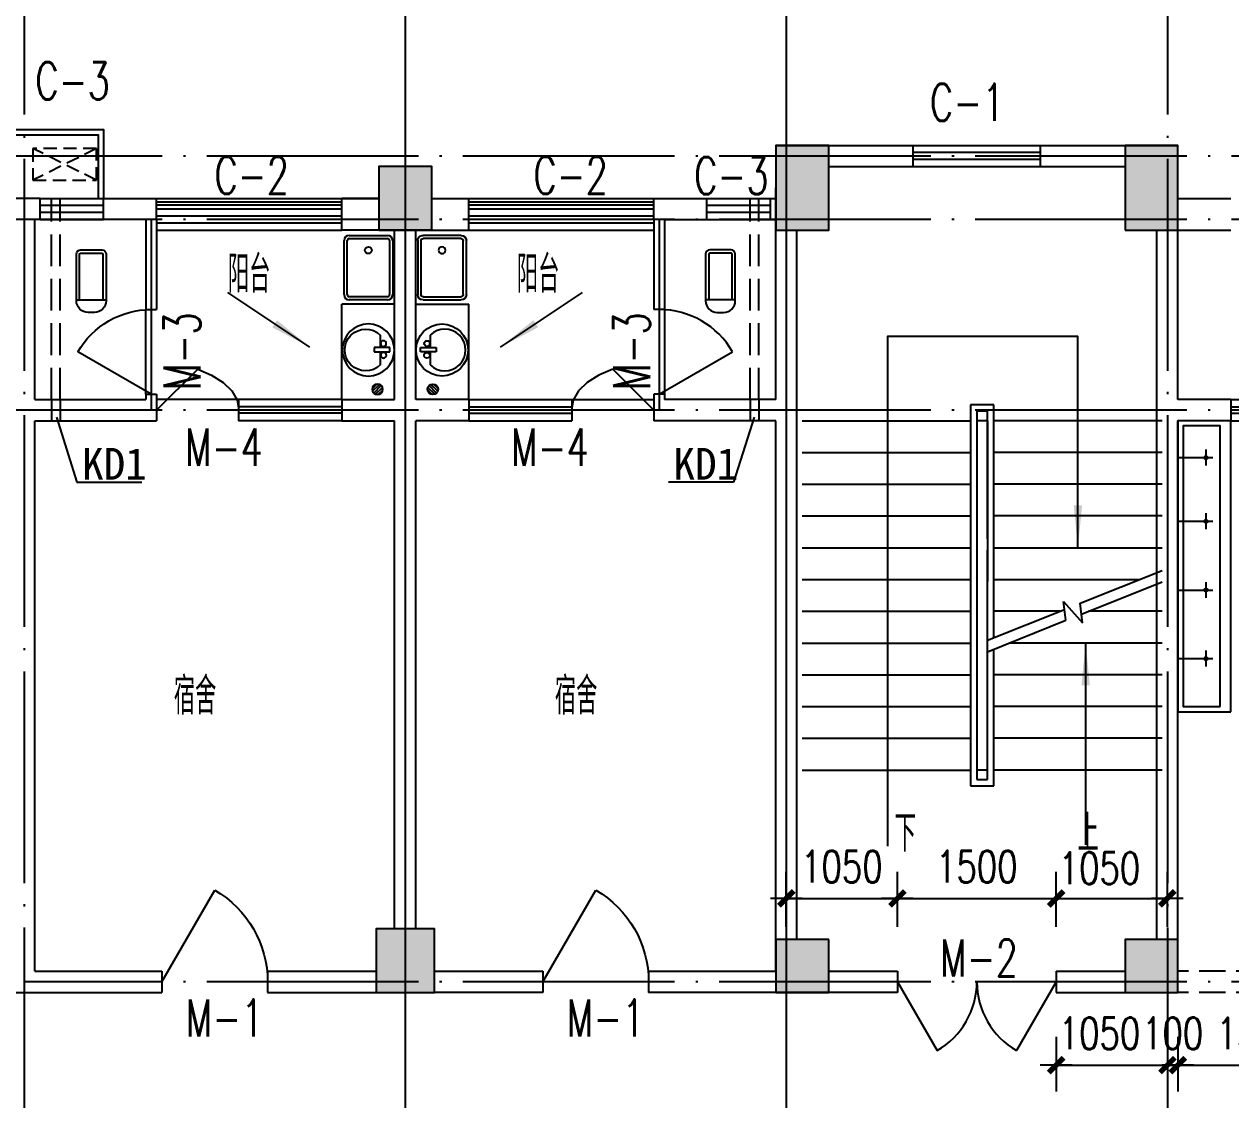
# Model space of a CAD drawing. Extents: x -105837 to 547563, y 466041 to 508041.
# Drawn here: x 111070 to 122470, y 488132 to 498293 of the extents above; entities that cross this region are included whole.
import ezdxf
from ezdxf.enums import TextEntityAlignment as Align

# ---------------------------------------------------------------- set-up
doc = ezdxf.new("R2010")
doc.units = 0
doc.header["$LTSCALE"] = 1000
doc.header["$MEASUREMENT"] = 0
for name, pattern in [('DASH', [0.35, 0.25, -0.1]), ('DOTE', [2.42, 2, -0.2, 0.02, -0.2]), ('HIDDEN2', [0.1875, 0.125, -0.0625])]:
    doc.linetypes.add(name, pattern=pattern)
doc.layers.get('0').update_dxf_attribs({"linetype": 'CONTINUOUS'})
doc.layers.get('DEFPOINTS').update_dxf_attribs({"linetype": 'CONTINUOUS'})
for name, color, linetype in [('2106', 2, 'CONTINUOUS'), ('COLUMN', 4, 'CONTINUOUS'), ('DOTE', 1, 'DOTE'), ('FUR', 3, 'CONTINUOUS'), ('K-空调', 33, 'CONTINUOUS'), ('LATRINE', 6, 'CONTINUOUS'), ('PUB_DIM', 3, 'CONTINUOUS'), ('STAIR', 2, 'CONTINUOUS'), ('S详图索引', 7, 'CONTINUOUS'), ('t-填充', 8, 'CONTINUOUS'), ('WALL', 255, 'CONTINUOUS'), ('WINDOW', 4, 'CONTINUOUS'), ('WINDOW_TEXT', 7, 'CONTINUOUS'), ('洁具', 6, 'CONTINUOUS'), ('管井', 5, 'CONTINUOUS'), ('门窗名称', 7, 'CONTINUOUS')]:
    doc.layers.add(name, color=color, linetype=linetype)
doc.styles.add('DIM_FONT', font='SIMPLEX.shx', dxfattribs={"width": 0.75})
doc.styles.add('SIMPLEX', font='SIMPLEX.SHX')
doc.styles.get("Standard").update_dxf_attribs({"font": 'txt.shx', "bigfont": 'hzdx.shx'})
doc.styles.add('国标仿宋', font='SIMPLEX.shx', dxfattribs={"width": 0.75, "bigfont": 'gbhzfs.shx'})
doc.styles.add('黑体', font='simhei.ttf', dxfattribs={"width": 0.7})
doc.dimstyles.new('DIMN', dxfattribs={"dimtxt": 300, "dimasz": 1, "dimexe": 250, "dimexo": 300, "dimgap": 150, "dimtad": 1, "dimdec": 0, "dimzin": 0, "dimdsep": 46, "dimtxsty": 'DIM_FONT', "dimblk": '_DIMX', "dimcen": 0.09, "dimclrt": 7, "dimadec": 0, "dimazin": 0, "dimtfac": 1, "dimtdec": 0, "dimtix": 1, "dimtmove": 2, "dimatfit": 3, "dimldrblk": '_DIMX', "dimfxl": 1, "dimtolj": 1, "dimtzin": 0, "dimarcsym": 0})

# ---------------------------------------------------------------- blocks, each defined once
blk = doc.blocks.new('10')
at = {"layer": '2106', "color": 8}
for points in [[(255229, 297660), (254729, 297660), (255229, 296860), (254729, 296860)], [(258529, 297660), (258029, 297660), (258529, 296860), (258029, 296860)], [(251479, 297460), (250979, 297460), (251479, 296860), (250979, 296860)], [(251504, 290260), (250954, 290260), (251504, 289660), (250954, 289660)], [(255229, 290160), (254729, 290160), (255229, 289660), (254729, 289660)], [(258529, 290160), (258029, 290160), (258529, 289660), (258029, 289660)]]:
    blk.add_solid(points, dxfattribs=at)
at = {"layer": 'COLUMN'}
for points in [[(254729, 296860), (255229, 296860), (255229, 297660), (254729, 297660)], [(258029, 296860), (258529, 296860), (258529, 297660), (258029, 297660)], [(250979, 296860), (251479, 296860), (251479, 297460), (250979, 297460)], [(250954, 289660), (251504, 289660), (251504, 290260), (250954, 290260)], [(255229, 290160), (254729, 290160), (254729, 289660), (255229, 289660)], [(258529, 290160), (258029, 290160), (258029, 289660), (258529, 289660)]]:
    blk.add_lwpolyline(points, close=True, dxfattribs=at)
blk = doc.blocks.new('_DIMX')
blk.add_line((-150, 0), (150, 0))
at = {"const_width": 50}
blk.add_lwpolyline([(-70, -70), (70, 70)], dxfattribs=at)
blk = doc.blocks.new('_WBLK')
for p, q in [((-0.5, 0.5), (0.5, 0.5)), ((0.5, 0.1667), (-0.5, 0.1667)), ((0.5, -0.1667), (-0.5, -0.1667)), ((-0.5, -0.5), (0.5, -0.5))]:
    blk.add_line(p, q)
at = {"layer": 'WINDOW_TEXT', "style": 'SIMPLEX', "flags": 9}
blk.add_attdef('A', text='', height=1, dxfattribs=at).set_placement((0, 1.5), align=Align.MIDDLE)
blk = doc.blocks.new('_B8IMA')
for p, q in [((0.2774, 1.9293), (0.202, 1.6557)), ((0.5, 0), (0.2774, 1.9293)), ((0.202, 1.6557), (0.1396, 1.3096)), ((0.1396, 1.3096), (0.093, 0.9062)), ((0.093, 0.9062), (0.0642, 0.4632)), ((-0.5, 0.5), (0.0562, 0.5)), ((0.0642, 0.4632), (0.0545, 0)), ((0.0562, 0.5), (0.0562, -0.5)), ((-0.5, 0.15), (0.0562, 0.15)), ((-0.5, -0.15), (0.0562, -0.15)), ((-0.5, -0.5), (0.0562, -0.5))]:
    blk.add_line(p, q)
blk = doc.blocks.new('_dblk')
blk.add_line((-0.5, 0), (0, -0.866))
blk.add_arc((-0.5, 0), 1, 300, 0)
at = {"layer": 'WINDOW_TEXT', "style": 'SIMPLEX', "flags": 9}
blk.add_attdef('A', text='', height=1, dxfattribs=at).set_placement((0, 1.5), align=Align.MIDDLE)
blk = doc.blocks.new('831OOUV1')
for p, q in [((100, 0), (-100, 0)), ((-140, -40), (-140, -480)), ((-110, -40), (-110, -470)), ((100, -30), (-100, -30)), ((110, -470), (110, -40)), ((140, -480), (140, -40)), ((140, -470), (-140, -470)), ((-30, -590), (30, -590))]:
    blk.add_line(p, q)
for centre, radius, start, end in [((-100, -40), 40, 90, 180), ((100, -40), 40, 0, 90), ((-100, -40), 10, 90, 180), ((100, -40), 10, 0, 90), ((-30, -480), 110, 180, 270), ((30, -480), 110, 270, 0)]:
    blk.add_arc(centre, radius, start, end)
at = {"width": 0.8, "flags": 9}
for tag in ['XSIZE', 'YSIZE']:
    blk.add_attdef(tag, (0, 0), '', height=0.5, dxfattribs=at)
blk = doc.blocks.new('_arrow')
blk.add_solid([(0, 0), (-1, 0.1), (-1, -0.1)])
blk = doc.blocks.new('831Q1OE7')
at = {"color": 0}
for p, q in [((-49, 7), (-7, 49)), ((-47, -18), (18, 47)), ((-35, -35), (35, 35)), ((-18, -47), (47, 18)), ((7, -49), (49, -7))]:
    blk.add_line(p, q, dxfattribs=at)
at = {"extrusion": (0, 0, -1)}
blk.add_ellipse((0, 0), major_axis=(35.4, 35.4), ratio=1, dxfattribs=at)
at = {"width": 0.8, "flags": 9}
for tag in ['XSIZE', 'YSIZE']:
    blk.add_attdef(tag, (0, 0), '', height=0.5, dxfattribs=at)
blk = doc.blocks.new('_E33IEP')
for p, q in [((135, 135), (135, 20)), ((44, -21), (44, 20)), ((44, 20), (194, 20)), ((194, 20), (194, -21)), ((194, -21), (44, -21)), ((135, -21), (135, -144))]:
    blk.add_line(p, q)
for centre, radius in [((248, -5), 246), ((106, 56), 26.7), ((105, -55), 26.7)]:
    blk.add_circle(centre, radius)
blk.add_arc((274, -5), 197, 225.2527, 134.7473)
at = {"style": 'DIM_FONT', "width": 0.8, "flags": 9}
for tag in ['XSIZE', 'YSIZE']:
    blk.add_attdef(tag, (0, 0), '', height=0.5, dxfattribs=at)
at = {"width": 0.8, "flags": 9}
for tag in ['YSIZE', 'XSIZE']:
    blk.add_attdef(tag, (2, -251), '', height=150, dxfattribs=at)
blk = doc.blocks.new('831PN7ET')
for p, q in [((-255, 0), (255, 0)), ((-305, -410), (-305, -50)), ((-275, -410), (-275, -50)), ((-255, -30), (255, -30)), ((275, -50), (275, -410)), ((305, -50), (305, -410)), ((255, -430), (-255, -430)), ((255, -460), (-255, -460))]:
    blk.add_line(p, q)
blk.add_circle((165, -230), 32.5)
for centre, radius, start, end in [((-255, -50), 50, 90, 180), ((255, -50), 50, 0, 90), ((-255, -50), 20, 90, 180), ((255, -50), 20, 0, 90), ((-255, -410), 50, 180, 270), ((-255, -410), 20, 180, 270), ((255, -410), 50, 270, 0), ((255, -410), 20, 270, 0)]:
    blk.add_arc(centre, radius, start, end)
at = {"width": 0.8, "flags": 9}
for tag in ['XSIZE', 'YSIZE']:
    blk.add_attdef(tag, (0, 0), '', height=0.5, dxfattribs=at)
blk = doc.blocks.new('_dblk1')
for p, q in [((-0.5, 0), (-0.25, -0.433)), ((0.5, 0), (0.25, -0.433))]:
    blk.add_line(p, q)
for centre, start, end in [((-0.5, 0), 300, 0), ((0.5, 0), 180, 240)]:
    blk.add_arc(centre, 0.5, start, end)
at = {"layer": 'WINDOW_TEXT', "style": 'SIMPLEX', "flags": 9}
blk.add_attdef('A', text='', height=1, dxfattribs=at).set_placement((0, 1.5), align=Align.MIDDLE)
blk = doc.blocks.new('*D603')
at = {"layer": 'DEFPOINTS', "color": 0, "transparency": 16777216}
for p in [(121870, 490035), (120820, 489466), (121870, 489466)]:
    blk.add_point(p, dxfattribs=at)
at = {"layer": 'PUB_DIM', "color": 0, "lineweight": -2, "transparency": 16777216}
for p, q in [((120820, 489766), (120820, 490285)), ((121870, 489766), (121870, 490285)), ((120819, 490035), (120818, 490035)), ((120820, 490035), (121870, 490035)), ((121871, 490035), (121872, 490035))]:
    blk.add_line(p, q, dxfattribs=at)
blk.add_blockref('_DIMX', (120820, 490035), dxfattribs=at)
at = {"layer": 'PUB_DIM', "color": 0, "lineweight": -2, "transparency": 16777216, "rotation": 180}
blk.add_blockref('_DIMX', (121870, 490035), dxfattribs=at)
at = {"layer": 'PUB_DIM', "color": 7, "transparency": 16777216, "insert": (121229, 490320), "char_height": 300, "attachment_point": 5, "style": 'DIM_FONT'}
blk.add_mtext('\\A1;1050', dxfattribs=at)
blk = doc.blocks.new('831QRVKR')
for p, q in [((0, 0), (0, -329.6)), ((75.7, -264.7), (-73.5, -264.7))]:
    blk.add_line(p, q)
blk.add_circle((0, -264.7), 16.2)
at = {"width": 0.8, "flags": 9}
for tag in ['YSIZE', 'XSIZE']:
    blk.add_attdef(tag, (0, 0), '', height=0.5, dxfattribs=at)
blk = doc.blocks.new('*D814')
at = {"layer": 'DEFPOINTS', "color": 0, "transparency": 16777216}
for p in [(121870, 489028), (121970, 489028), (121970, 488460)]:
    blk.add_point(p, dxfattribs=at)
at = {"layer": 'PUB_DIM', "color": 0, "lineweight": -2, "transparency": 16777216}
for p, q in [((121870, 488728), (121870, 488210)), ((121970, 488728), (121970, 488210)), ((121869, 488460), (121868, 488460)), ((121870, 488460), (121970, 488460)), ((121971, 488460), (121972, 488460))]:
    blk.add_line(p, q, dxfattribs=at)
blk.add_blockref('_DIMX', (121870, 488460), dxfattribs=at)
at = {"layer": 'PUB_DIM', "color": 0, "lineweight": -2, "transparency": 16777216, "rotation": 180}
blk.add_blockref('_DIMX', (121970, 488460), dxfattribs=at)
at = {"layer": 'PUB_DIM', "color": 7, "transparency": 16777216, "insert": (121920, 488760), "char_height": 300, "attachment_point": 5, "style": 'DIM_FONT'}
blk.add_mtext('\\A1;100', dxfattribs=at)
blk = doc.blocks.new('*D816')
at = {"layer": 'DEFPOINTS', "color": 0, "transparency": 16777216}
for p in [(120820, 489028), (121870, 489028), (121870, 488460)]:
    blk.add_point(p, dxfattribs=at)
at = {"layer": 'PUB_DIM', "color": 0, "lineweight": -2, "transparency": 16777216}
for p, q in [((120820, 488728), (120820, 488210)), ((121870, 488728), (121870, 488210)), ((120821, 488460), (121869, 488460))]:
    blk.add_line(p, q, dxfattribs=at)
at = {"layer": 'PUB_DIM', "color": 0, "lineweight": -2, "transparency": 16777216, "rotation": 180}
blk.add_blockref('_DIMX', (120820, 488460), dxfattribs=at)
at = {"layer": 'PUB_DIM', "color": 0, "lineweight": -2, "transparency": 16777216}
blk.add_blockref('_DIMX', (121870, 488460), dxfattribs=at)
at = {"layer": 'PUB_DIM', "color": 7, "transparency": 16777216, "insert": (121229, 488760), "char_height": 300, "attachment_point": 5, "style": 'DIM_FONT'}
blk.add_mtext('\\A1;1050', dxfattribs=at)

msp = doc.modelspace()

# ---------------------------------------------------------------- linework, layer by layer
for p, q in [((112320.1323, 496647.06735), (114070.1323, 496647.06735)), ((115270.1323, 496647.06735), (117020.1323, 496647.06735)), ((112220.1323, 494797.06735), (112220.1323, 495597.06735)), ((117120.1323, 495597.06735), (117120.1323, 494797.06735)), ((113096.78693, 494747.06735), (112320.1323, 494747.06735)), ((116243.47768, 494747.06735), (117020.1323, 494747.06735))]:
    msp.add_line(p, q)
at = {"linetype": 'DASH'}
msp.add_line((123470.1323, 489347.06735), (121970.1323, 489347.06735), dxfattribs=at)
at = {"layer": 'DOTE'}
for p, q in [((111070.1323, 499439.05978), (111070.1323, 476824.65569)), ((114670.1323, 499439.05978), (114670.1323, 476824.65569)), ((118270.1323, 499439.05978), (118270.1323, 476824.65569)), ((121870.1323, 499439.05978), (121870.1323, 476824.65569)), ((114670.1323, 498093.54741), (114670.1323, 476824.65569)), ((118270.1323, 498093.54741), (118270.1323, 476824.65569)), ((126894.95214, 497047.06735), (77176.09547, 497047.06735)), ((126894.95214, 496447.06735), (77176.09547, 496447.06735)), ((112270.1323, 496447.06735), (112270.1323, 494647.06735)), ((117070.1323, 496447.06735), (117070.1323, 494647.06735)), ((126894.95214, 494647.06735), (77176.09547, 494647.06735)), ((126894.95214, 494647.06735), (111070.1323, 494647.06735)), ((126894.95214, 489247.06735), (111070.1323, 489247.06735))]:
    msp.add_line(p, q, dxfattribs=at)
at = {"layer": 'FUR'}
for points in [[(122470.1323, 491797.27884), (122470.1323, 494547.06735), (121970.1323, 494547.06735), (121970.1323, 491797.27884)], [(122370.1323, 491847.27884), (122370.1323, 494497.06735), (122020.1323, 494497.06735), (122020.1323, 491847.27884)]]:
    msp.add_lwpolyline(points, close=True, dxfattribs=at)
at = {"layer": 'K-空调', "linetype": 'HIDDEN2'}
for p, q in [((111753.54391, 497118.21471, 1272.79221), (111153.54391, 496818.21471, 1272.79221)), ((111753.54391, 496818.21471, 1272.79221), (111153.54391, 497118.21471, 1272.79221))]:
    msp.add_line(p, q, dxfattribs=at)
at = {"layer": 'K-空调'}
for points in [[(110320.1323, 496647.06735), (110320.1323, 497297.06735), (111820.1323, 497297.06735), (111820.1323, 496647.06735)], [(110370.1323, 496647.06735), (110370.1323, 497247.06735), (111770.1323, 497247.06735), (111770.1323, 496647.06735)]]:
    msp.add_lwpolyline(points, dxfattribs=at)
at = {"layer": 'K-空调', "linetype": 'HIDDEN2', "elevation": 1272.79221}
msp.add_lwpolyline([(111153.54391, 497118.21471), (111153.54391, 496818.21471), (111753.54391, 496818.21471), (111753.54391, 497118.21471)], close=True, dxfattribs=at)
at = {"layer": 'PUB_DIM', "elevation": 1272.79221}
for points in [[(113770.06035, 495240.60548), (112995.17141, 495756.79931)], [(115570.20426, 495240.60548), (116345.0932, 495756.79931)]]:
    msp.add_lwpolyline(points, dxfattribs=at)
at = {"layer": 'PUB_DIM'}
for points in [[(121025.1323, 493347.06735), (121025.1323, 495341.84439), (119227.87478, 495341.84439), (119227.87478, 490529.02568)], [(121098.00387, 492447.06735), (121098.00387, 490540.34973)]]:
    msp.add_lwpolyline(points, dxfattribs=at)
at = {"layer": 'STAIR', "linetype": 'Continuous'}
for p, q in [((120230.1323, 494697.06735), (120010.1323, 494697.06735)), ((120010.1323, 494697.06735), (120010.1323, 491097.06735)), ((120230.1323, 492496.4734), (120230.1323, 494697.06735)), ((118420.1323, 494547.06735), (120010.1323, 494547.06735)), ((120170.1323, 494637.06735), (120070.1323, 494637.06735)), ((120070.1323, 494637.06735), (120070.1323, 491157.06735)), ((120170.1323, 494547.06735), (120070.1323, 494547.06735)), ((120070.1323, 494547.06735), (120070.1323, 491247.06735)), ((120170.1323, 493430.919), (120170.1323, 494637.06735)), ((120170.1323, 494547.06735), (120170.1323, 493028.37526)), ((121820.1323, 494547.06735), (120230.1323, 494547.06735)), ((118420.1323, 494247.06735), (120010.1323, 494247.06735)), ((121820.1323, 494247.06735), (120230.1323, 494247.06735)), ((118420.1323, 493947.06735), (120010.1323, 493947.06735)), ((121820.1323, 493947.06735), (120230.1323, 493947.06735)), ((118420.1323, 493647.06735), (120010.1323, 493647.06735)), ((121820.1323, 493647.06735), (120230.1323, 493647.06735)), ((118420.1323, 493347.06735), (120010.1323, 493347.06735)), ((120170.1323, 492472.4734), (120170.1323, 493323.21571)), ((120230.1323, 493347.06735), (121820.1323, 493347.06735)), ((121047.6265, 492823.47108), (121820.1323, 493132.4734)), ((118420.1323, 493047.06735), (120010.1323, 493047.06735)), ((120230.1323, 493047.06735), (121606.61719, 493047.06735)), ((121059.88711, 492720.67203), (121820.1323, 493024.7701)), ((120170.1323, 491157.06735), (120170.1323, 492920.67197)), ((120911.59211, 492661.35403), (120890.46076, 492838.52979)), ((120890.46076, 492838.52979), (121069.74464, 492638.0216)), ((121069.74464, 492638.0216), (121047.6265, 492823.47108)), ((118420.1323, 492747.06735), (120010.1323, 492747.06735)), ((120170.1323, 492472.4734), (120899.3315, 492764.15308)), ((120856.61719, 492747.06735), (120230.1323, 492747.06735)), ((121820.1323, 492747.06735), (121125.87543, 492747.06735)), ((120170.1323, 492364.7701), (120911.59211, 492661.35403)), ((118420.1323, 492447.06735), (120010.1323, 492447.06735)), ((120230.1323, 491097.06735), (120230.1323, 492388.7701)), ((121820.1323, 492447.06735), (120375.87543, 492447.06735)), ((120170.1323, 491247.06735), (120170.1323, 492364.7701)), ((118420.1323, 492147.06735), (120010.1323, 492147.06735)), ((121820.1323, 492147.06735), (120230.1323, 492147.06735)), ((118420.1323, 491847.06735), (120010.1323, 491847.06735)), ((121820.1323, 491847.06735), (120230.1323, 491847.06735)), ((118420.1323, 491547.06735), (120010.1323, 491547.06735)), ((121820.1323, 491547.06735), (120230.1323, 491547.06735)), ((118420.1323, 491247.06735), (120010.1323, 491247.06735)), ((120170.1323, 491247.06735), (120070.1323, 491247.06735)), ((121820.1323, 491247.06735), (120230.1323, 491247.06735)), ((120070.1323, 491157.06735), (120170.1323, 491157.06735)), ((120010.1323, 491097.06735), (120230.1323, 491097.06735))]:
    msp.add_line(p, q, dxfattribs=at)
at = {"layer": 't-填充', "color": 6}
for p, q in [((112320.1323, 496614.43616), (114070.1323, 496614.43616)), ((112320.1323, 496584.43616), (114070.1323, 496584.43616)), ((115270.1323, 496614.43616), (117020.1323, 496614.43616)), ((115270.1323, 496584.43616), (117020.1323, 496584.43616))]:
    msp.add_line(p, q, dxfattribs=at)
at = {"layer": 'WALL', "linetype": 'Continuous'}
for p, q in [((118170.6323, 497147.06735), (119470.3823, 497147.06735)), ((120670.3823, 497147.06735), (121969.6323, 497147.06735)), ((121969.6323, 497147.06735), (121970.1323, 497146.56735)), ((121969.6323, 497147.06735), (121970.1323, 497146.56735)), ((118170.6323, 496947.06735), (118170.1323, 496946.56735)), ((118670.13154, 496947.06735), (119470.3823, 496947.06735)), ((120670.3823, 496947.06735), (121470.13154, 496947.06735)), ((121970.1323, 496547.06735), (121970.1323, 496946.56735)), ((118170.1323, 494747.06735), (118170.1323, 496746.56735)), ((111220.1323, 496647.06735), (110920.1323, 496647.06735)), ((111820.1323, 496647.06735), (112320.1323, 496647.06735)), ((114070.1323, 496647.06735), (114420.1323, 496647.06735)), ((114420.1323, 496647.06735), (114070.1323, 496647.06735)), ((114920.1323, 496647.06735), (115270.1323, 496647.06735)), ((117020.1323, 496647.06735), (117520.1323, 496647.06735)), ((118120.1323, 496647.06735), (118170.1323, 496647.06735)), ((111220.1323, 496447.06735), (111170.1323, 496447.06735)), ((112220.1323, 496447.06735), (111820.1323, 496447.06735)), ((117120.1323, 496447.06735), (117520.1323, 496447.06735)), ((118120.1323, 496447.06735), (118170.1323, 496447.06735)), ((114420.1323, 496347.06735), (114070.1323, 496347.06735)), ((114920.1323, 496347.06735), (114070.1323, 496347.06735)), ((114570.1323, 494747.06735), (114570.1323, 496347.06735)), ((114570.1323, 494747.06735), (114570.1323, 496347.06735)), ((114770.1323, 494747.06735), (114770.1323, 496347.06735)), ((114770.1323, 494747.06735), (114770.1323, 496347.06735)), ((114920.1323, 496347.06735), (115270.1323, 496347.06735)), ((118370.1323, 489647.06735), (118370.1323, 496347.06735)), ((121770.1323, 489647.06735), (121770.1323, 496347.06735)), ((121970.1323, 494747.06735), (121970.13154, 496347.06735)), ((111170.1323, 494747.06735), (112220.1323, 494747.06735)), ((114070.1323, 494747.06735), (114570.1323, 494747.06735)), ((114070.1323, 494747.06735), (114570.1323, 494747.06735)), ((115270.1323, 494747.06735), (114770.1323, 494747.06735)), ((118170.1323, 494747.06735), (117120.1323, 494747.06735)), ((122470.1323, 494747.06735), (121970.1323, 494747.06735)), ((111170.1323, 494547.06735), (112320.1323, 494547.06735)), ((114070.1323, 494547.06735), (114570.1323, 494547.06735)), ((114070.1323, 494547.06735), (114570.1323, 494547.06735)), ((114570.1323, 489747.06735), (114570.1323, 494547.06735)), ((114570.1323, 489747.06735), (114570.1323, 494547.06735)), ((114770.1323, 489747.06735), (114770.1323, 494547.06735)), ((115270.1323, 494547.06735), (114770.1323, 494547.06735)), ((114770.1323, 489747.06735), (114770.1323, 494547.06735)), ((118170.1323, 494547.06735), (117020.1323, 494547.06735)), ((118170.1323, 489347.56735), (118170.1323, 494547.06735)), ((118170.1323, 489547.06735), (118170.1323, 494547.06735)), ((121970.1323, 489147.06735), (121970.1323, 494547.06735)), ((122470.1323, 494547.06735), (121970.1323, 494547.06735)), ((111170.1323, 489347.06735), (112370.1323, 489347.06735)), ((113370.1323, 489347.06735), (114395.13154, 489347.06735)), ((114945.1323, 489347.06735), (115969.8823, 489347.06735)), ((116969.8823, 489347.06735), (118169.6323, 489347.06735)), ((118170.1323, 489347.56735), (118169.6323, 489347.06735)), ((109770.1323, 489147.06735), (111170.1323, 489147.06735)), ((111170.1323, 489147.06735), (112370.1323, 489147.06735)), ((113370.1323, 489147.06735), (114570.1323, 489147.06735)), ((113370.1323, 489147.06735), (114945.1323, 489147.06735)), ((115969.8823, 489147.06735), (114945.1323, 489147.06735)), ((119320.3823, 489147.06735), (116969.8823, 489147.06735))]:
    msp.add_line(p, q, dxfattribs=at)
at = {"layer": 'WALL'}
for p, q in [((119470.3823, 496947.06735), (119470.3823, 497147.06735)), ((120670.3823, 496947.06735), (120670.3823, 497147.06735)), ((111220.1323, 496447.06735), (111220.1323, 496647.06735)), ((111820.1323, 496447.06735), (111820.1323, 496647.06735)), ((112320.1323, 496447.06735), (112320.1323, 496647.06735)), ((114070.1323, 496347.06735), (114070.1323, 496647.06735)), ((115270.1323, 496347.06735), (115270.1323, 496647.06735)), ((117020.1323, 496447.06735), (117020.1323, 496647.06735)), ((117520.1323, 496447.06735), (117520.1323, 496647.06735)), ((118120.1323, 496447.06735), (118120.1323, 496647.06735)), ((121970.1323, 496647.06735), (122470.1323, 496647.06735)), ((111170.1323, 494747.06735), (111170.1323, 496447.06735)), ((112220.1323, 496447.06735), (112220.1323, 495597.06735)), ((112320.1323, 496447.06735), (112320.1323, 495597.06735)), ((117020.1323, 496447.06735), (117020.1323, 495597.06735)), ((117120.1323, 496447.06735), (117120.1323, 495597.06735)), ((121970.1323, 496347.06735), (122470.1323, 496347.06735)), ((112220.1323, 495597.06735), (112320.1323, 495597.06735)), ((117120.1323, 495597.06735), (117020.1323, 495597.06735)), ((112220.1323, 494797.06735), (112320.1323, 494797.06735)), ((112220.1323, 494797.06735), (112220.1323, 494747.06735)), ((112320.1323, 494797.06735), (112320.1323, 494747.06735)), ((117120.1323, 494797.06735), (117020.1323, 494797.06735)), ((117020.1323, 494797.06735), (117020.1323, 494747.06735)), ((117120.1323, 494797.06735), (117120.1323, 494747.06735)), ((112320.1323, 494747.06735), (112320.1323, 494547.06735)), ((114070.1323, 494747.06735), (114070.1323, 494547.06735)), ((115270.1323, 494747.06735), (115270.1323, 494547.06735)), ((117020.1323, 494747.06735), (117020.1323, 494547.06735)), ((122470.1323, 494747.06735), (122470.1323, 494547.06735)), ((111170.1323, 489347.06735), (111170.1323, 494547.06735)), ((112370.1323, 489347.06735), (112370.1323, 489147.06735)), ((113370.1323, 489347.06735), (113370.1323, 489147.06735)), ((115969.8823, 489347.06735), (115969.8823, 489147.06735)), ((116969.8823, 489347.06735), (116969.8823, 489147.06735)), ((118670.13154, 489347.06735), (119320.3823, 489347.06735)), ((119320.3823, 489347.06735), (119320.3823, 489147.06735)), ((120820.3823, 489347.06735), (120820.3823, 489147.06735)), ((120820.3823, 489347.06735), (121470.13154, 489347.06735)), ((120820.3823, 489147.06735), (121770.1323, 489147.06735))]:
    msp.add_line(p, q, dxfattribs=at)
at = {"layer": 'WALL', "linetype": 'DASH'}
msp.add_line((123470.1323, 489147.06735), (121970.1323, 489147.06735), dxfattribs=at)
at = {"layer": '洁具'}
for p, q in [((114070.1323, 494747.06735), (114070.1323, 495647.06735)), ((114570.1323, 495647.06735), (114070.1323, 495647.06735)), ((114570.1323, 495647.06735), (114070.1323, 495647.06735)), ((114770.1323, 495647.06735), (115270.1323, 495647.06735)), ((115270.1323, 494747.06735), (115270.1323, 495647.06735))]:
    msp.add_line(p, q, dxfattribs=at)
at = {"layer": '管井', "linetype": 'DASH', "ltscale": 1.2}
for p, q in [((111330.131, 494747.06735), (111330.131, 496647.06735)), ((111410.131, 494747.06735), (111410.131, 496647.06735)), ((117930.1336, 494747.06735), (117930.1336, 496647.06735)), ((118010.1336, 494747.06735), (118010.1336, 496647.06735))]:
    msp.add_line(p, q, dxfattribs=at)
at = {"layer": '管井', "ltscale": 0.5}
for p, q in [((111330.131, 494747.06735), (111330.13208, 494547.06735)), ((111410.131, 494747.06735), (111410.13208, 494547.06735)), ((117930.1336, 494747.06735), (117930.13252, 494547.06735)), ((118010.1336, 494747.06735), (118010.13252, 494547.06735)), ((111374.71735, 494581.37311), (111567.46431, 493967.32445)), ((117965.54725, 494581.37311), (117772.8003, 493967.32445)), ((111567.46431, 493967.32445), (112183.33348, 493967.32339)), ((117772.8003, 493967.32445), (117156.93112, 493967.32339))]:
    msp.add_line(p, q, dxfattribs=at)

# ---------------------------------------------------------------- block references
at = {"layer": 'COLUMN'}
msp.add_blockref('10', (-136558.38779, 199486.74693), dxfattribs=at)
at = {"layer": 'LATRINE', "linetype": 'Continuous', "rotation": 90}
for p in [(121970.1323, 494198.22961), (121970.26512, 493597.06735), (121970.26512, 492947.06735), (121970.1323, 492299.66147)]:
    msp.add_blockref('831QRVKR', p, dxfattribs=at)
at = {"layer": 'PUB_DIM'}
for p, xscale, yscale, zscale, rotation in [((113770.06035, 495240.60548, 1272.79221), 400.0000000000559, 400.0000000000559, 400.0000000000559, 326.3303519919988), ((115570.20426, 495240.60548, 1272.79221), -400.0000000000549, 400, 400, 33.66964800800097), ((121025.1323, 493347.06735), 400, 400, 400, 270), ((121098.00387, 492447.06735), 400, 400, 400, 90)]:
    msp.add_blockref('_arrow', p, dxfattribs=dict(at, xscale=xscale, yscale=yscale, zscale=zscale, rotation=rotation))
at = {"layer": 't-填充'}
msp.add_blockref('831Q1OE7', (114408.92457, 494843.33751, 1272.79221), dxfattribs=at)
msp.add_blockref('831Q1OE7', (114408.92457, 494843.33751, 1272.79221), dxfattribs=at)
at = {"layer": 't-填充', "xscale": -1}
msp.add_blockref('831Q1OE7', (114931.34003, 494843.33751, 1272.79221), dxfattribs=at)
at = {"layer": 'WINDOW'}
for name, p, xscale, yscale, zscale in [('_WBLK', (120070.3823, 497047.06735), 1200, 200, 1200), ('_WBLK', (111520.1323, 496547.06735), 599.9999999999854, 199.9999999188294, 599.9999999999854), ('_WBLK', (117820.1323, 496547.06735), 600, 200, 600), ('_WBLK', (113195.1323, 496447.06735), 1749.999999999971, 199.9999999964784, 1749.999999999971), ('_WBLK', (116145.1323, 496447.06735), 1750, 200, 1750), ('_dblk1', (120070.3823, 489247.06735), 1500, 1500, 1500)]:
    msp.add_blockref(name, p, dxfattribs=dict(at, xscale=xscale, yscale=yscale, zscale=zscale))
for name, p, xscale, yscale, zscale, rotation in [('_dblk', (112270.1323, 495197.06735), 800, -800, 800, 90), ('_dblk', (117070.1323, 495197.06735), 800, 800, 800, 90), ('_B8IMA', (113195.1323, 494647.06735), 1750, -200, 1750, 180), ('_B8IMA', (116145.1323, 494647.06735), -1750, -200, 1750, 180), ('_B8IMA', (123345.1323, 494647.06735), -1750, -200, 1750, 180), ('_dblk', (112870.1323, 489247.06735), -1000, 1000, 1000, 180), ('_dblk', (116469.8823, 489247.06735), -1000, 1000, 1000, 180)]:
    msp.add_blockref(name, p, dxfattribs=dict(at, xscale=xscale, yscale=yscale, zscale=zscale, rotation=rotation))
at = {"layer": '洁具', "rotation": 90}
msp.add_blockref('831PN7ET', (114092.02851, 495992.45574), dxfattribs=at)
msp.add_blockref('831PN7ET', (114092.02851, 495992.45574), dxfattribs=at)
at = {"layer": '洁具', "xscale": -1, "rotation": 270}
msp.add_blockref('831PN7ET', (115248.23609, 495992.45574), dxfattribs=at)
at = {"layer": '洁具', "xscale": -1}
for name, p in [('831OOUV1', (111704.1034, 496159.74745)), ('_E33IEP', (114570.1323, 495219.74239)), ('_E33IEP', (114570.1323, 495219.74239))]:
    msp.add_blockref(name, p, dxfattribs=at)
at = {"layer": '洁具'}
for name, p in [('831OOUV1', (117648.25415, 496159.74745)), ('_E33IEP', (114770.1323, 495219.74239))]:
    msp.add_blockref(name, p, dxfattribs=at)

# ---------------------------------------------------------------- texts
at = {"layer": 'S详图索引', "style": '国标仿宋', "width": 0.8}
for s, p in [('阳台', (112994.22558, 495756.07454, 1272.79221)), ('阳台', (115724.14428, 495756.07454, 1272.79221)), ('宿舍', (112483.198, 491772.01901)), ('宿舍', (116083.198, 491772.01901)), ('下', (119293.94731, 490474.94914)), ('上', (121020.95505, 490474.94914))]:
    msp.add_text(s, height=350, dxfattribs=at).set_placement(p)
at = {"layer": '管井', "ltscale": 0.5, "style": '黑体'}
for rotation, p in [(359.999689053, (111923.78494, 494139.68496)), (0.000310947, (117510.54944, 494139.68496))]:
    msp.add_text('KD1', height=300, rotation=rotation, dxfattribs=at).set_placement(p, align=Align.MIDDLE)
at = {"layer": '门窗名称', "style": '国标仿宋', "width": 0.7}
for s, p in [('C-3', (111175.9133, 497582.06717)), ('C-1', (119627.08042, 497379.05931)), ('C-2', (112868.75838, 496689.63742)), ('C-2', (115880.70362, 496689.63742)), ('C-3', (117399.50768, 496686.57786)), ('M-4', (112589.82449, 494122.19318)), ('M-4', (115669.45638, 494122.19318)), ('M-2', (119722.61005, 489297.80477)), ('M-1', (112595.6038, 488730.91061)), ('M-1', (116195.3538, 488730.91061))]:
    msp.add_text(s, height=350, dxfattribs=at).set_placement(p)
for p in [(112737.16768, 494835.36545), (116983.28248, 494835.36545)]:
    msp.add_text('M-3', height=350, rotation=90, dxfattribs=at).set_placement(p)

# ---------------------------------------------------------------- dimensions: what is measured, and where the dimension line sits
at = {"layer": 'PUB_DIM'}
for p1, p2, distance in [((118270.1323, 489465.86817, 1272.79221), (119320.3823, 489465.86817, 1272.79221), 568.67317), ((119320.3823, 489465.86817, 1272.79221), (120820.3823, 489465.86817, 1272.79221), 568.67317), ((121970.1323, 489028.26654, 1272.79221), (123470.1323, 489028.26654, 1272.79221), -568.67317)]:
    msp.add_aligned_dim(p1=p1, p2=p2, distance=distance, dimstyle='DIMN', dxfattribs=at).render()
for base, p1, p2, picture, middle in [((121870.1323, 490034.54134, 1272.79221), (120820.3823, 489465.86817, 1272.79221), (121870.1323, 489465.86817, 1272.79221), '*D603', (121228.5948, 490319.85085, 1272.79221)), ((121870.1323, 488459.59337, 1272.79221), (120820.3823, 489028.26654, 1272.79221), (121870.1323, 489028.26654, 1272.79221), '*D816', (121228.5948, 488759.59337, 1272.79221))]:
    dim = msp.add_linear_dim(base=base, p1=p1, p2=p2, angle=0, dimstyle='DIMN', dxfattribs=at)
    dim.commit()
    dim.dimension.update_dxf_attribs({"geometry": picture, "text_midpoint": middle, "dimtype": 129})
dim = msp.add_aligned_dim(p1=(121870.1323, 489028.26654, 1272.79221), p2=(121970.1323, 489028.26654, 1272.79221), distance=-568.67317, dimstyle='DIMN', dxfattribs=at)
dim.commit()
dim.dimension.update_dxf_attribs({"geometry": '*D814', "text_midpoint": (121920.1323, 488759.59337, 1272.79221)})

doc.saveas('drawing.dxf')
